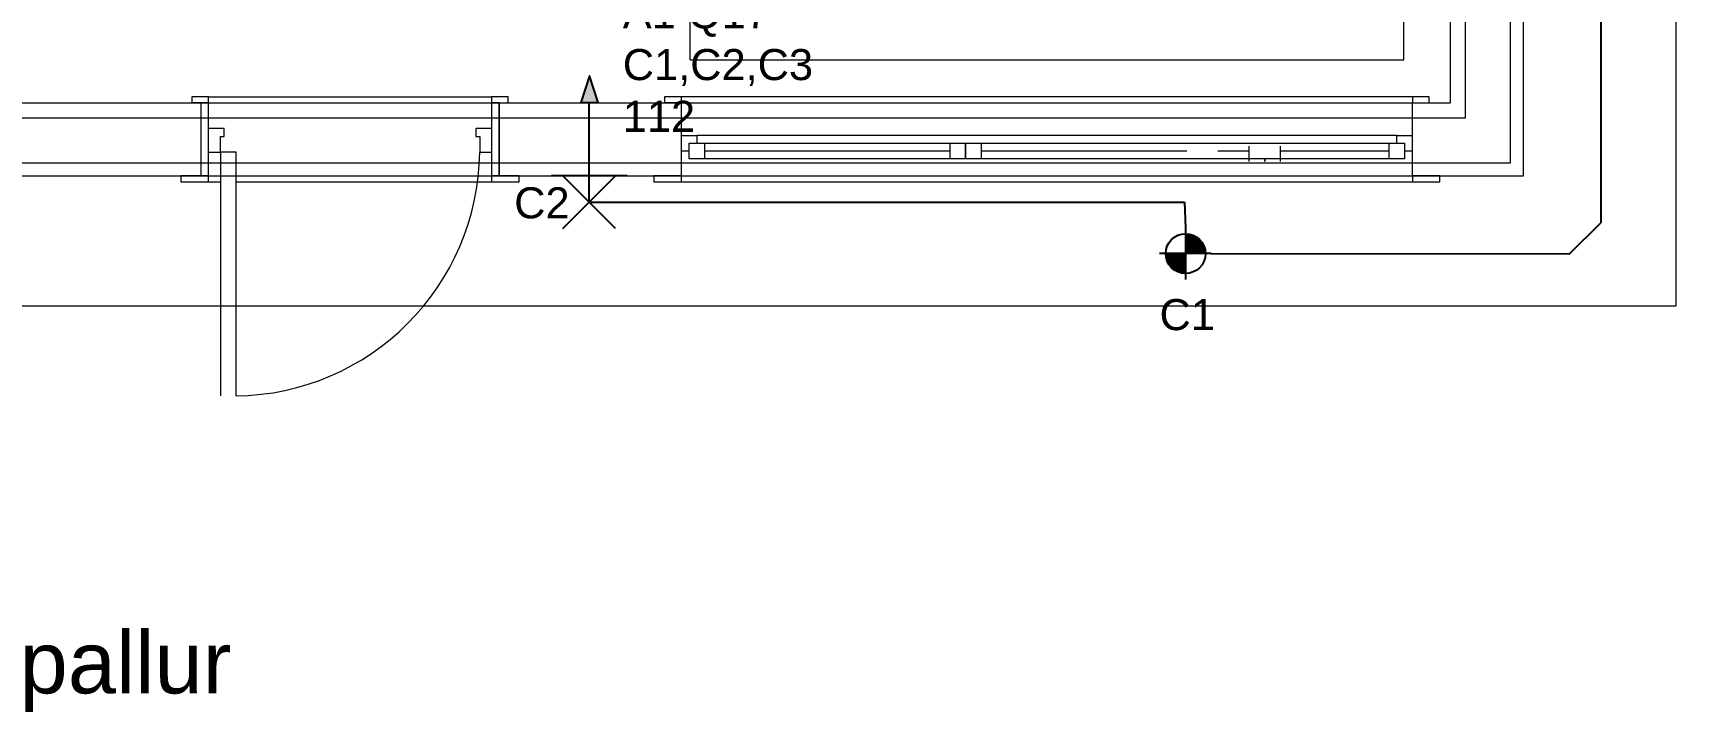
# Model space of a CAD drawing. Header units: millimetres. Extents: x 122681 to 489967, y 7796 to 82317.
# Drawn here: x 143169 to 148465, y 39831 to 42019 of the extents above; entities that cross this region are included whole.
import ezdxf

# ---------------------------------------------------------------- set-up
doc = ezdxf.new("R2010")
doc.units = ezdxf.units.MM
doc.layers.add('Grunnur', color=252, linetype='Continuous', lineweight=18)
for name, color, linetype in [('PDF_R-SKYR-TEXTI', 7, 'Continuous'), ('PDF_R-TAKN-LAGSPENNA', 7, 'Continuous'), ('PDF_Text', 7, 'Continuous')]:
    doc.layers.add(name, color=color, linetype=linetype)
doc.styles.add('PDF Arial', font='arial.ttf')
doc.styles.get("Standard").update_dxf_attribs({"font": 'arial.ttf'})

msp = doc.modelspace()

# ---------------------------------------------------------------- linework, layer by layer
at = {"color": 7, "linetype": 'Continuous', "lineweight": 25}
for p, q in [((148221.7, 42145.3), (148221.7, 41406.8)), ((144961.7, 41473.6), (146880, 41473.6)), ((146880, 41473.6), (146883.4, 41390.8)), ((148121.7, 41307), (148221.7, 41406.8)), ((146965.9, 41308.2), (148121.7, 41307))]:
    msp.add_line(p, q, dxfattribs=at)
msp.add_line((144961.7, 41473.6), (144961.7, 41796.4))
at = {"layer": 'Grunnur', "color": 252, "linetype": 'Continuous', "lineweight": 18}
for p, q in [((148464.9, 41139.4), (148464.9, 47162.6)), ((147972.8, 41558.3), (147972.8, 46528.3)), ((147930.8, 41600.3), (147930.8, 46486.3)), ((147737.8, 41793.3), (147737.8, 46293.3)), ((147785.8, 41745.3), (147785.8, 46341.3)), ((147587.4, 41931.8), (147587.4, 44231.8)), ((145287.4, 41931.8), (145287.4, 42731.8)), ((135817.8, 41793.3), (146717.8, 41793.3)), ((143735, 41812.3), (143681, 41812.3)), ((143681, 41812.3), (143681, 41793.3)), ((143681, 41793.3), (143735, 41793.3)), ((143710, 41793.3), (143681, 41793.3)), ((143710, 41793.3), (143710, 41558.3)), ((143735, 41793.3), (143710, 41793.3)), ((143710, 41793.3), (143710, 41780.3)), ((143735, 41793.3), (143735, 41812.3)), ((143735, 41812.3), (144647, 41812.3)), ((143735, 41558.3), (143735, 41795.8)), ((144701, 41812.3), (144647, 41812.3)), ((144647, 41812.3), (144647, 41793.3)), ((144647, 41795.8), (144647, 41558.3)), ((144672, 41793.3), (144647, 41793.3)), ((144647, 41793.3), (144701, 41793.3)), ((144672, 41558.3), (144672, 41793.3)), ((144672, 41793.3), (144701, 41793.3)), ((144672, 41793.3), (144672, 41780.3)), ((144701, 41793.3), (144701, 41812.3)), ((145204.8, 41812.3), (145204.8, 41793.3)), ((145258.8, 41812.3), (145204.8, 41812.3)), ((145204.8, 41812.3), (145204.8, 41793.3)), ((145204.8, 41793.3), (145258.8, 41793.3)), ((145258.8, 41793.3), (145204.8, 41793.3)), ((147668.8, 41812.3), (145205.8, 41812.3)), ((145258.8, 41793.3), (145258.8, 41812.3)), ((145258.8, 41780.3), (145258.8, 41795.8)), ((145259.8, 41793.3), (147614.8, 41793.3)), ((146717.8, 41793.3), (147737.8, 41793.3)), ((146717.8, 41793.3), (146717.8, 41793.3)), ((147668.8, 41812.3), (147614.8, 41812.3)), ((147614.8, 41812.3), (147614.8, 41793.3)), ((147614.8, 41780.3), (147614.8, 41795.8)), ((147614.8, 41793.3), (147668.8, 41793.3)), ((147614.8, 41793.3), (147668.8, 41793.3)), ((147668.8, 41793.3), (147668.8, 41812.3)), ((147668.8, 41793.3), (147668.8, 41812.3)), ((135769.8, 41745.3), (146717.8, 41745.3)), ((143710, 41780.3), (143710, 41742.3)), ((143710, 41742.3), (143710, 41719.6)), ((144672, 41780.3), (144672, 41742.3)), ((144672, 41742.3), (144672, 41719.6)), ((145258.8, 41742.3), (145258.8, 41780.3)), ((145258.8, 41688.3), (145258.8, 41742.3)), ((146717.8, 41745.3), (147785.8, 41745.3)), ((147614.8, 41742.3), (147614.8, 41780.3)), ((147614.8, 41688.3), (147614.8, 41742.3)), ((143710, 41719.6), (143710, 41643.4)), ((143735, 41643.4), (143735, 41719.6)), ((143785.8, 41710.7), (143735, 41710.7)), ((143773.1, 41634.5), (143773.1, 41685.3)), ((143773.1, 41685.3), (143785.8, 41685.3)), ((143785.8, 41685.3), (143785.8, 41710.7)), ((144647, 41710.7), (144596.2, 41710.7)), ((144596.2, 41710.7), (144596.2, 41685.3)), ((144596.2, 41685.3), (144608.9, 41685.3)), ((144608.9, 41685.3), (144608.9, 41634.5)), ((144647, 41719.6), (144647, 41643.4)), ((144672, 41719.6), (144672, 41643.4)), ((145258.8, 41688.3), (145283.8, 41688.3)), ((145258.8, 41638.3), (145258.8, 41688.3)), ((145283.8, 41688.3), (145308.8, 41688.3)), ((145308.8, 41688.3), (145308.8, 41663.3)), ((146285.8, 41688.3), (145309.8, 41688.3)), ((146937.8, 41688.3), (146285.8, 41688.3)), ((147564.8, 41688.3), (146937.8, 41688.3)), ((147564.8, 41663.3), (147564.8, 41688.3)), ((147564.8, 41688.3), (147589.8, 41688.3)), ((147589.8, 41688.3), (147614.8, 41688.3)), ((147614.8, 41638.3), (147614.8, 41688.3)), ((143710, 41643.4), (143710, 41602.3)), ((143735, 41634.5), (143773.1, 41634.5)), ((143773.1, 41634.5), (143773.1, 40849.7)), ((143823.9, 41634.5), (143773.1, 41634.5)), ((143823.9, 40849.7), (143823.9, 41634.5)), ((144608.9, 41634.5), (144647, 41634.5)), ((144672, 41643.4), (144672, 41602.3)), ((145283.8, 41638.3), (145258.8, 41638.3)), ((145258.8, 41602.3), (145258.8, 41638.3)), ((145283.8, 41663.3), (145333.8, 41663.3)), ((145283.8, 41613.3), (145283.8, 41663.3)), ((145333.8, 41663.3), (145333.8, 41613.3)), ((145333.8, 41663.3), (146125.1, 41663.3)), ((146125.1, 41638.3), (145333.8, 41638.3)), ((146125.1, 41613.3), (146125.1, 41663.3)), ((146125.1, 41663.3), (146175.1, 41663.3)), ((146175.1, 41663.3), (146225.1, 41663.3)), ((146175.1, 41613.3), (146175.1, 41663.3)), ((146175.1, 41663.3), (146175.1, 41613.3)), ((146225.1, 41663.3), (146887.8, 41663.3)), ((146225.1, 41663.3), (146225.1, 41613.3)), ((146887.8, 41638.3), (146225.1, 41638.3)), ((146887.8, 41663.3), (146937.8, 41663.3)), ((146937.8, 41663.3), (146987.8, 41663.3)), ((146987.8, 41663.3), (147539.8, 41663.3)), ((147090, 41638.3), (146987.8, 41638.3)), ((147088.9, 41604), (147088.9, 41654)), ((147188.9, 41654), (147188.9, 41604)), ((147539.8, 41638.3), (147190, 41638.3)), ((147539.8, 41613.3), (147539.8, 41663.3)), ((147539.8, 41663.3), (147589.8, 41663.3)), ((147589.8, 41663.3), (147589.8, 41613.3)), ((147614.8, 41638.3), (147589.8, 41638.3)), ((147614.8, 41602.3), (147614.8, 41638.3)), ((135624.8, 41600.3), (146717.8, 41600.3)), ((143710, 41602.3), (143710, 41589.8)), ((143710, 41589.8), (143710, 41570.8)), ((144672, 41602.3), (144672, 41589.8)), ((144672, 41589.8), (144672, 41570.8)), ((145258.8, 41589.8), (145258.8, 41602.3)), ((145258.8, 41570.8), (145258.8, 41589.8)), ((145333.8, 41613.3), (145283.8, 41613.3)), ((146125.1, 41613.3), (145333.8, 41613.3)), ((146175.1, 41613.3), (146125.1, 41613.3)), ((146225.1, 41613.3), (146175.1, 41613.3)), ((146887.8, 41613.3), (146225.1, 41613.3)), ((146717.8, 41600.3), (147930.8, 41600.3)), ((146937.8, 41613.3), (146887.8, 41613.3)), ((146987.8, 41613.3), (146937.8, 41613.3)), ((147539.8, 41613.3), (146987.8, 41613.3)), ((147138.9, 41604), (147138.9, 41613.3)), ((147138.9, 41613.3), (147138.9, 41604)), ((147589.8, 41613.3), (147539.8, 41613.3)), ((147614.8, 41589.8), (147614.8, 41602.3)), ((147614.8, 41570.8), (147614.8, 41589.8)), ((135582.8, 41558.3), (146717.8, 41558.3)), ((143735, 41558.3), (143646, 41558.3)), ((143646, 41558.3), (143646, 41539.3)), ((143710, 41558.3), (143646, 41558.3)), ((143646, 41539.3), (143735, 41539.3)), ((143710, 41570.8), (143710, 41558.3)), ((143710, 41558.3), (143735, 41558.3)), ((143735, 41539.3), (143735, 41558.3)), ((143735, 41539.3), (143773.1, 41539.3)), ((143823.9, 41539.3), (144647, 41539.3)), ((144647, 41558.3), (144672, 41558.3)), ((144736, 41558.3), (144647, 41558.3)), ((144647, 41558.3), (144647, 41539.3)), ((144647, 41539.3), (144736, 41539.3)), ((144672, 41570.8), (144672, 41558.3)), ((144672, 41558.3), (144736, 41558.3)), ((144736, 41539.3), (144736, 41558.3)), ((145169.8, 41558.3), (145169.8, 41539.3)), ((145258.8, 41558.3), (145169.8, 41558.3)), ((145169.8, 41558.3), (145169.8, 41539.3)), ((145258.8, 41558.3), (145169.8, 41558.3)), ((145169.8, 41539.3), (145258.8, 41539.3)), ((145170.8, 41539.3), (147703.8, 41539.3)), ((145258.8, 41558.3), (145258.8, 41570.8)), ((145258.8, 41539.3), (145258.8, 41558.3)), ((145259.8, 41558.3), (147614.8, 41558.3)), ((146717.8, 41558.3), (147972.8, 41558.3)), ((147614.8, 41558.3), (147614.8, 41570.8)), ((147703.8, 41558.3), (147614.8, 41558.3)), ((147614.8, 41558.3), (147614.8, 41539.3)), ((147614.8, 41558.3), (147703.8, 41558.3)), ((147614.8, 41539.3), (147703.8, 41539.3)), ((147703.8, 41539.3), (147703.8, 41558.3)), ((147703.8, 41539.3), (147703.8, 41558.3)), ((130234.4, 41139.4), (148464.9, 41139.4))]:
    msp.add_line(p, q, dxfattribs=at)
msp.add_lwpolyline([(145287.4, 41931.8), (147587.4, 41931.8)], dxfattribs=at)
msp.add_arc((143814.7, 41643.9), 794.2, 270.6628, 359.3226, dxfattribs=at)
at = {"layer": 'PDF_R-SKYR-TEXTI', "lineweight": 25}
for points in [[(146883.4, 41390.8), (146883.3, 41224.7)], [(146965.9, 41308.2), (146799.7, 41308.4)]]:
    msp.add_lwpolyline(points, dxfattribs=at)
msp.add_circle((146883.9, 41307.8), 64, dxfattribs=at)
at = {"layer": 'PDF_R-SKYR-TEXTI', "transparency": 33554559}
for points in [[(146894, 41370.7), (146883.4, 41370.7), (146883.4, 41371.8)], [(146904.6, 41367.5), (146894, 41370.7), (146883.4, 41370.7)], [(146904.6, 41367.5), (146883.4, 41367.6), (146883.4, 41370.7)], [(146883.4, 41363.3), (146915.2, 41363.3), (146883.4, 41367.6)], [(146915.2, 41363.3), (146883.4, 41367.6), (146904.6, 41367.5)], [(146883.4, 41357), (146924.7, 41356.9), (146883.4, 41363.3)], [(146924.7, 41356.9), (146883.4, 41363.3), (146915.2, 41363.3)], [(146883.3, 41308.3), (146946.8, 41308.2), (146883.4, 41318.9)], [(146883.4, 41348.5), (146932.1, 41348.5), (146883.4, 41357)], [(146932.1, 41348.5), (146883.4, 41357), (146924.7, 41356.9)], [(146883.4, 41340), (146938.4, 41340), (146883.4, 41348.5)], [(146938.4, 41340), (146883.4, 41348.5), (146932.1, 41348.5)], [(146883.4, 41329.5), (146943.7, 41329.4), (146883.4, 41340)], [(146943.7, 41329.4), (146883.4, 41340), (146938.4, 41340)], [(146883.4, 41318.9), (146945.8, 41318.8), (146883.4, 41329.5)], [(146945.8, 41318.8), (146883.4, 41329.5), (146943.7, 41329.4)], [(146946.8, 41308.2), (146883.4, 41318.9), (146945.8, 41318.8)], [(146820.9, 41295.7), (146883.3, 41295.6), (146818.8, 41308.4)], [(146883.3, 41295.6), (146818.8, 41308.4), (146883.3, 41308.3)], [(146824.1, 41284), (146883.3, 41284), (146820.9, 41295.7)], [(146883.3, 41284), (146820.9, 41295.7), (146883.3, 41295.6)], [(146830.4, 41272.4), (146883.3, 41272.3), (146824.1, 41284)], [(146883.3, 41272.3), (146824.1, 41284), (146883.3, 41284)], [(146837.8, 41262.8), (146883.3, 41262.8), (146830.4, 41272.4)], [(146883.3, 41262.8), (146830.4, 41272.4), (146883.3, 41272.3)], [(146847.3, 41254.4), (146883.3, 41254.3), (146837.8, 41262.8)], [(146883.3, 41254.3), (146837.8, 41262.8), (146883.3, 41262.8)], [(146858.9, 41249.1), (146883.3, 41249), (146847.3, 41254.4)], [(146883.3, 41249), (146847.3, 41254.4), (146883.3, 41254.3)], [(146870.6, 41244.8), (146883.3, 41244.8), (146858.9, 41249.1)], [(146883.3, 41244.8), (146858.9, 41249.1), (146883.3, 41249)], [(146883.3, 41243.7), (146870.6, 41244.8), (146883.3, 41244.8)]]:
    msp.add_solid(points, dxfattribs=at)
at = {"layer": 'PDF_R-TAKN-LAGSPENNA', "lineweight": 25}
msp.add_lwpolyline([(144990.5, 41794.4), (144962.9, 41880.1), (144934.4, 41794.4)], close=True, dxfattribs=at)
at = {"layer": 'PDF_R-TAKN-LAGSPENNA', "lineweight": 0}
msp.add_lwpolyline([(144990.5, 41794.4), (144934.4, 41794.4), (144990.5, 41794.4)], close=True, dxfattribs=at)
at = {"layer": 'PDF_R-TAKN-LAGSPENNA', "lineweight": 25}
for points in [[(145084.5, 41558.3), (144840, 41558.3)], [(145046.4, 41389), (144961.7, 41473.6), (144877, 41558.3)], [(144877, 41389), (144961.7, 41473.6), (145046.4, 41558.3)]]:
    msp.add_lwpolyline(points, dxfattribs=at)
at = {"layer": 'PDF_R-TAKN-LAGSPENNA', "transparency": 33554559}
msp.add_solid([(144962.9, 41880.1), (144990.5, 41794.4), (144934.4, 41794.4)], dxfattribs=at)

# ---------------------------------------------------------------- texts
at = {"layer": 'Grunnur', "color": 252, "linetype": 'Continuous', "lineweight": 18}
msp.add_text('Sólpallur', height=200, dxfattribs=at).set_placement((142722.2, 39891.5))
at = {"layer": 'PDF_Text', "insert": (145070, 41700), "char_height": 99.996, "width": 821.361, "attachment_point": 7, "style": 'PDF Arial'}
msp.add_mtext('A1 Q17 C1,C2,C3 112', dxfattribs=at)
at = {"layer": 'PDF_Text', "char_height": 100, "attachment_point": 7, "style": 'PDF Arial'}
for s, insert in [('C2', (144720, 41420)), ('C1', (146800, 41060))]:
    msp.add_mtext(s, dxfattribs=dict(at, insert=insert))

doc.saveas('drawing.dxf')
